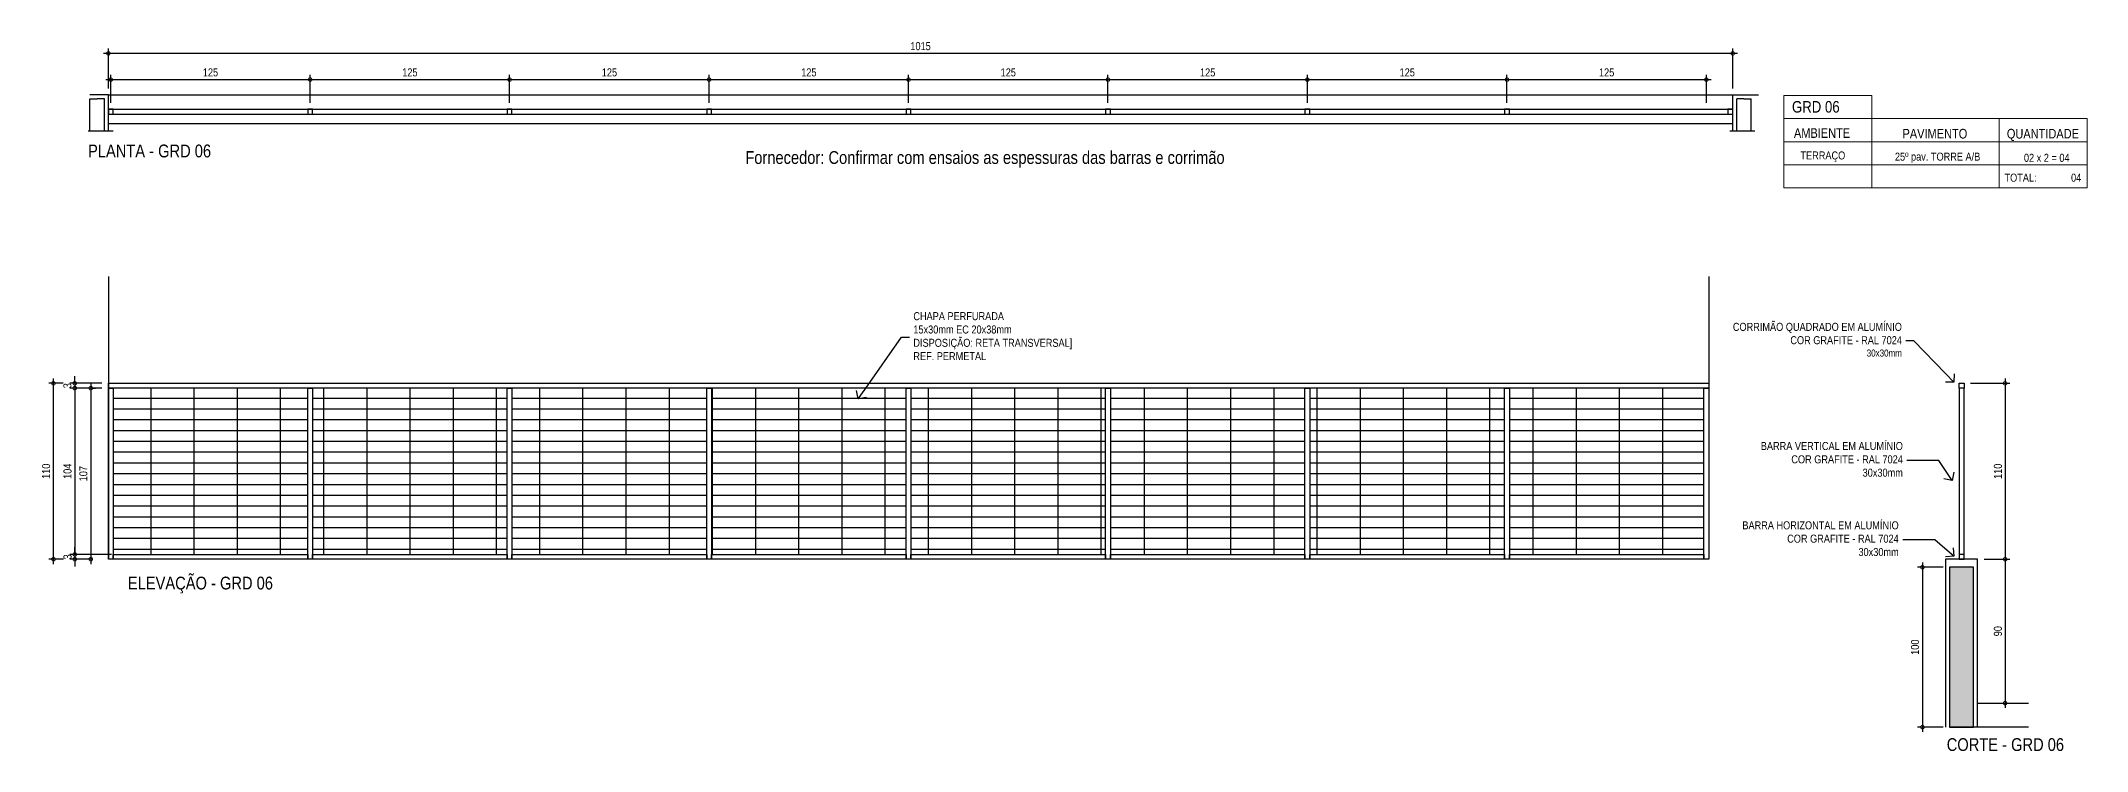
# Model space of a CAD drawing. Header units: metres. Extents: x -1.2 to 70.7, y -18.8 to 3.9.
# Drawn here: x 57.94 to 70.73, y -1.49 to 2.95 of the extents above; entities that cross this region are included whole.
import ezdxf
from ezdxf import colors
from ezdxf.entities.mleader import LeaderData, LeaderLine
from ezdxf.math import Vec2, Vec3

# ---------------------------------------------------------------- set-up
doc = ezdxf.new("R2010")
doc.units = ezdxf.units.M
doc.header["$PDMODE"] = 35
for name, color, linetype in [('ARQ-ALV ACAB', 4, 'Continuous'), ('ARQ-ALV OSSO', 5, 'Continuous'), ('ARQ-AUX', 7, 'Continuous'), ('ARQ-AUX1', 1, 'Continuous'), ('ARQ-AUX2', 2, 'Continuous'), ('ARQ-DIM', 2, 'Continuous'), ('ARQ-EST', 2, 'Continuous'), ('ARQ-SIM', 1, 'Continuous'), ('ARQ-TXT', 2, 'Continuous'), ('ARQ-TXT01', 2, 'Continuous'), ('ARQ-TXT3', 3, 'Continuous'), ('ES-CORTE', 2, 'Continuous')]:
    doc.layers.add(name, color=color, linetype=linetype)
doc.layers.add('SIMB', color=1, linetype='Continuous', lineweight=13)
doc.styles.add('Adesa', font='ARIALN.TTF')
doc.dimstyles.new('ADESA 1-0025', dxfattribs={"dimtxt": 0.05, "dimasz": 0.045, "dimexe": 0.03, "dimexo": 0.04, "dimgap": 0.02, "dimtad": 1, "dimtoh": 1, "dimdec": 0, "dimlfac": 100, "dimzin": 4, "dimtxsty": 'Adesa', "dimblk": 'DOTSMALL', "dimcen": 1, "dimdle": 0.03, "dimclrd": 1, "dimclre": 1, "dimclrt": 256, "dimazin": 1, "dimtm": 1e-09, "dimtfac": 1, "dimtdec": 0, "dimtix": 1, "dimtmove": 2, "dimatfit": 0, "dimldrblk": 'DOTSMALL', "dimfxl": 0.8, "dimtvp": 2, "dimtolj": 1, "dimtzin": 0, "dimarcsym": 0})

# ---------------------------------------------------------------- blocks, each defined once
blk = doc.blocks.new('_DotSmall')
at = {"color": 0, "linetype": 'ByBlock', "const_width": 0.5}
blk.add_lwpolyline([(-0.0625, 0, 1), (0.0625, 0, 1)], format="xyb", close=True, dxfattribs=at)
blk = doc.blocks.new('*D127')
at = {"layer": 'ARQ-DIM', "color": 1, "lineweight": -2, "transparency": 16777216}
for p, q in [((58.347, 2.711), (59.653, 2.711)), ((58.377, 2.566), (58.377, 2.741)), ((59.623, 2.566), (59.623, 2.741))]:
    blk.add_line(p, q, dxfattribs=at)
at = {"layer": 'Defpoints', "color": 0, "transparency": 16777216}
for p in [(59.623, 2.711), (58.377, 2.526, 0), (59.623, 2.526, 0)]:
    blk.add_point(p, dxfattribs=at)
at = {"layer": 'ARQ-DIM', "color": 1, "lineweight": -2, "transparency": 16777216, "xscale": 0.045, "yscale": 0.045, "zscale": 0.045, "rotation": 180}
blk.add_blockref('_DotSmall', (58.377, 2.711), dxfattribs=at)
at = {"layer": 'ARQ-DIM', "color": 1, "lineweight": -2, "transparency": 16777216, "xscale": 0.045, "yscale": 0.045, "zscale": 0.045}
blk.add_blockref('_DotSmall', (59.623, 2.711), dxfattribs=at)
at = {"layer": 'ARQ-DIM', "transparency": 16777216, "insert": (59, 2.756), "char_height": 0.05, "attachment_point": 5, "style": 'Adesa'}
blk.add_mtext('\\A1;125', dxfattribs=at)
blk = doc.blocks.new('*D128')
at = {"layer": 'ARQ-DIM', "color": 1, "lineweight": -2, "transparency": 16777216}
for p, q in [((59.593, 2.711), (60.899, 2.711)), ((59.623, 2.566), (59.623, 2.741)), ((60.869, 2.566), (60.869, 2.741))]:
    blk.add_line(p, q, dxfattribs=at)
at = {"layer": 'Defpoints', "color": 0, "transparency": 16777216}
for p in [(60.869, 2.711), (59.623, 2.526, 0), (60.869, 2.526, 0)]:
    blk.add_point(p, dxfattribs=at)
at = {"layer": 'ARQ-DIM', "color": 1, "lineweight": -2, "transparency": 16777216, "xscale": 0.045, "yscale": 0.045, "zscale": 0.045, "rotation": 180}
blk.add_blockref('_DotSmall', (59.623, 2.711), dxfattribs=at)
at = {"layer": 'ARQ-DIM', "color": 1, "lineweight": -2, "transparency": 16777216, "xscale": 0.045, "yscale": 0.045, "zscale": 0.045}
blk.add_blockref('_DotSmall', (60.869, 2.711), dxfattribs=at)
at = {"layer": 'ARQ-DIM', "transparency": 16777216, "insert": (60.246, 2.756), "char_height": 0.05, "attachment_point": 5, "style": 'Adesa'}
blk.add_mtext('\\A1;125', dxfattribs=at)
blk = doc.blocks.new('*D121')
at = {"layer": 'ARQ-DIM', "color": 1, "lineweight": -2, "transparency": 16777216}
for p, q in [((60.839, 2.711), (62.146, 2.711)), ((60.869, 2.566), (60.869, 2.741)), ((62.116, 2.566), (62.116, 2.741))]:
    blk.add_line(p, q, dxfattribs=at)
at = {"layer": 'Defpoints', "color": 0, "transparency": 16777216}
for p in [(62.116, 2.711), (60.869, 2.526, 0), (62.116, 2.526, 0)]:
    blk.add_point(p, dxfattribs=at)
at = {"layer": 'ARQ-DIM', "color": 1, "lineweight": -2, "transparency": 16777216, "xscale": 0.045, "yscale": 0.045, "zscale": 0.045, "rotation": 180}
blk.add_blockref('_DotSmall', (60.869, 2.711), dxfattribs=at)
at = {"layer": 'ARQ-DIM', "color": 1, "lineweight": -2, "transparency": 16777216, "xscale": 0.045, "yscale": 0.045, "zscale": 0.045}
blk.add_blockref('_DotSmall', (62.116, 2.711), dxfattribs=at)
at = {"layer": 'ARQ-DIM', "transparency": 16777216, "insert": (61.493, 2.756), "char_height": 0.05, "attachment_point": 5, "style": 'Adesa'}
blk.add_mtext('\\A1;125', dxfattribs=at)
blk = doc.blocks.new('*D122')
at = {"layer": 'ARQ-DIM', "color": 1, "lineweight": -2, "transparency": 16777216}
for p, q in [((62.086, 2.711), (63.392, 2.711)), ((62.116, 2.566), (62.116, 2.741)), ((63.362, 2.566), (63.362, 2.741))]:
    blk.add_line(p, q, dxfattribs=at)
at = {"layer": 'Defpoints', "color": 0, "transparency": 16777216}
for p in [(63.362, 2.711), (62.116, 2.526, 0), (63.362, 2.526, 0)]:
    blk.add_point(p, dxfattribs=at)
at = {"layer": 'ARQ-DIM', "color": 1, "lineweight": -2, "transparency": 16777216, "xscale": 0.045, "yscale": 0.045, "zscale": 0.045, "rotation": 180}
blk.add_blockref('_DotSmall', (62.116, 2.711), dxfattribs=at)
at = {"layer": 'ARQ-DIM', "color": 1, "lineweight": -2, "transparency": 16777216, "xscale": 0.045, "yscale": 0.045, "zscale": 0.045}
blk.add_blockref('_DotSmall', (63.362, 2.711), dxfattribs=at)
at = {"layer": 'ARQ-DIM', "transparency": 16777216, "insert": (62.739, 2.756), "char_height": 0.05, "attachment_point": 5, "style": 'Adesa'}
blk.add_mtext('\\A1;125', dxfattribs=at)
blk = doc.blocks.new('*D123')
at = {"layer": 'ARQ-DIM', "color": 1, "lineweight": -2, "transparency": 16777216}
for p, q in [((63.332, 2.711), (64.638, 2.711)), ((63.362, 2.566), (63.362, 2.741)), ((64.608, 2.566), (64.608, 2.741))]:
    blk.add_line(p, q, dxfattribs=at)
at = {"layer": 'Defpoints', "color": 0, "transparency": 16777216}
for p in [(64.608, 2.711), (63.362, 2.526, 0), (64.608, 2.526, 0)]:
    blk.add_point(p, dxfattribs=at)
at = {"layer": 'ARQ-DIM', "color": 1, "lineweight": -2, "transparency": 16777216, "xscale": 0.045, "yscale": 0.045, "zscale": 0.045, "rotation": 180}
blk.add_blockref('_DotSmall', (63.362, 2.711), dxfattribs=at)
at = {"layer": 'ARQ-DIM', "color": 1, "lineweight": -2, "transparency": 16777216, "xscale": 0.045, "yscale": 0.045, "zscale": 0.045}
blk.add_blockref('_DotSmall', (64.608, 2.711), dxfattribs=at)
at = {"layer": 'ARQ-DIM', "transparency": 16777216, "insert": (63.985, 2.756), "char_height": 0.05, "attachment_point": 5, "style": 'Adesa'}
blk.add_mtext('\\A1;125', dxfattribs=at)
blk = doc.blocks.new('*D124')
at = {"layer": 'ARQ-DIM', "color": 1, "lineweight": -2, "transparency": 16777216}
for p, q in [((64.578, 2.711), (65.884, 2.711)), ((64.608, 2.566), (64.608, 2.741)), ((65.854, 2.566), (65.854, 2.741))]:
    blk.add_line(p, q, dxfattribs=at)
at = {"layer": 'Defpoints', "color": 0, "transparency": 16777216}
for p in [(65.854, 2.711), (64.608, 2.526, 0), (65.854, 2.526, 0)]:
    blk.add_point(p, dxfattribs=at)
at = {"layer": 'ARQ-DIM', "color": 1, "lineweight": -2, "transparency": 16777216, "xscale": 0.045, "yscale": 0.045, "zscale": 0.045, "rotation": 180}
blk.add_blockref('_DotSmall', (64.608, 2.711), dxfattribs=at)
at = {"layer": 'ARQ-DIM', "color": 1, "lineweight": -2, "transparency": 16777216, "xscale": 0.045, "yscale": 0.045, "zscale": 0.045}
blk.add_blockref('_DotSmall', (65.854, 2.711), dxfattribs=at)
at = {"layer": 'ARQ-DIM', "transparency": 16777216, "insert": (65.231, 2.756), "char_height": 0.05, "attachment_point": 5, "style": 'Adesa'}
blk.add_mtext('\\A1;125', dxfattribs=at)
blk = doc.blocks.new('*D125')
at = {"layer": 'ARQ-DIM', "color": 1, "lineweight": -2, "transparency": 16777216}
for p, q in [((65.824, 2.711), (67.131, 2.711)), ((65.854, 2.566), (65.854, 2.741)), ((67.101, 2.566), (67.101, 2.741))]:
    blk.add_line(p, q, dxfattribs=at)
at = {"layer": 'Defpoints', "color": 0, "transparency": 16777216}
for p in [(67.101, 2.711), (65.854, 2.526, 0), (67.101, 2.526, 0)]:
    blk.add_point(p, dxfattribs=at)
at = {"layer": 'ARQ-DIM', "color": 1, "lineweight": -2, "transparency": 16777216, "xscale": 0.045, "yscale": 0.045, "zscale": 0.045, "rotation": 180}
blk.add_blockref('_DotSmall', (65.854, 2.711), dxfattribs=at)
at = {"layer": 'ARQ-DIM', "color": 1, "lineweight": -2, "transparency": 16777216, "xscale": 0.045, "yscale": 0.045, "zscale": 0.045}
blk.add_blockref('_DotSmall', (67.101, 2.711), dxfattribs=at)
at = {"layer": 'ARQ-DIM', "transparency": 16777216, "insert": (66.478, 2.756), "char_height": 0.05, "attachment_point": 5, "style": 'Adesa'}
blk.add_mtext('\\A1;125', dxfattribs=at)
blk = doc.blocks.new('*D126')
at = {"layer": 'ARQ-DIM', "color": 1, "lineweight": -2, "transparency": 16777216}
for p, q in [((67.071, 2.711), (68.377, 2.711)), ((67.101, 2.566), (67.101, 2.741)), ((68.347, 2.566), (68.347, 2.741))]:
    blk.add_line(p, q, dxfattribs=at)
at = {"layer": 'Defpoints', "color": 0, "transparency": 16777216}
for p in [(68.347, 2.711), (67.101, 2.526, 0), (68.347, 2.526, 0)]:
    blk.add_point(p, dxfattribs=at)
at = {"layer": 'ARQ-DIM', "color": 1, "lineweight": -2, "transparency": 16777216, "xscale": 0.045, "yscale": 0.045, "zscale": 0.045, "rotation": 180}
blk.add_blockref('_DotSmall', (67.101, 2.711), dxfattribs=at)
at = {"layer": 'ARQ-DIM', "color": 1, "lineweight": -2, "transparency": 16777216, "xscale": 0.045, "yscale": 0.045, "zscale": 0.045}
blk.add_blockref('_DotSmall', (68.347, 2.711), dxfattribs=at)
at = {"layer": 'ARQ-DIM', "transparency": 16777216, "insert": (67.724, 2.756), "char_height": 0.05, "attachment_point": 5, "style": 'Adesa'}
blk.add_mtext('\\A1;125', dxfattribs=at)
blk = doc.blocks.new('*D129')
at = {"layer": 'ARQ-DIM', "color": 1, "lineweight": -2, "transparency": 16777216}
for p, q in [((68.542, 2.875), (58.332, 2.875)), ((58.362, 2.656), (58.362, 2.905)), ((68.512, 2.656), (68.512, 2.905))]:
    blk.add_line(p, q, dxfattribs=at)
at = {"layer": 'Defpoints', "color": 0, "transparency": 16777216}
for p in [(58.362, 2.875), (58.362, 2.616, 0), (68.512, 2.616, 0)]:
    blk.add_point(p, dxfattribs=at)
at = {"layer": 'ARQ-DIM', "color": 1, "lineweight": -2, "transparency": 16777216, "xscale": 0.045, "yscale": 0.045, "zscale": 0.045, "rotation": 180}
blk.add_blockref('_DotSmall', (58.362, 2.875), dxfattribs=at)
at = {"layer": 'ARQ-DIM', "color": 1, "lineweight": -2, "transparency": 16777216, "xscale": 0.045, "yscale": 0.045, "zscale": 0.045}
blk.add_blockref('_DotSmall', (68.512, 2.875), dxfattribs=at)
at = {"layer": 'ARQ-DIM', "transparency": 16777216, "insert": (63.437, 2.92), "char_height": 0.05, "attachment_point": 5, "style": 'Adesa'}
blk.add_mtext('\\A1;1015', dxfattribs=at)
blk = doc.blocks.new('*D116')
at = {"layer": 'ARQ-DIM', "color": 1, "lineweight": -2, "transparency": 16777216}
for p, q in [((58.322, 0.812), (58.122, 0.812)), ((58.322, 0.782), (58.122, 0.782)), ((58.152, 0.812), (58.152, 0.857)), ((58.152, 0.812), (58.152, 0.782)), ((58.152, 0.782), (58.152, 0.737))]:
    blk.add_line(p, q, dxfattribs=at)
at = {"layer": 'Defpoints', "color": 0, "transparency": 16777216}
for p in [(58.152, 0.782), (58.362, 0.812, 0), (58.362, 0.782, 0)]:
    blk.add_point(p, dxfattribs=at)
at = {"layer": 'ARQ-DIM', "color": 1, "lineweight": -2, "transparency": 16777216, "xscale": 0.045, "yscale": 0.045, "zscale": 0.045}
for p, rotation in [((58.152, 0.812), 270), ((58.152, 0.782), 90)]:
    blk.add_blockref('_DotSmall', p, dxfattribs=dict(at, rotation=rotation))
at = {"layer": 'ARQ-DIM', "transparency": 16777216, "insert": (58.106, 0.797), "char_height": 0.05, "attachment_point": 5, "rotation": 90, "style": 'Adesa'}
blk.add_mtext('\\A1;3', dxfattribs=at)
blk = doc.blocks.new('*D117')
at = {"layer": 'ARQ-DIM', "color": 1, "lineweight": -2, "transparency": 16777216}
for p, q in [((58.322, 0.782), (58.122, 0.782)), ((58.152, 0.812), (58.152, -0.288)), ((58.382, -0.258), (58.122, -0.258))]:
    blk.add_line(p, q, dxfattribs=at)
at = {"layer": 'Defpoints', "color": 0, "transparency": 16777216}
for p in [(58.362, 0.782), (58.152, -0.258), (58.422, -0.258, 0)]:
    blk.add_point(p, dxfattribs=at)
at = {"layer": 'ARQ-DIM', "color": 1, "lineweight": -2, "transparency": 16777216, "xscale": 0.045, "yscale": 0.045, "zscale": 0.045}
for p, rotation in [((58.152, 0.782), 90), ((58.152, -0.258), 270)]:
    blk.add_blockref('_DotSmall', p, dxfattribs=dict(at, rotation=rotation))
at = {"layer": 'ARQ-DIM', "transparency": 16777216, "insert": (58.107, 0.262), "char_height": 0.05, "attachment_point": 5, "rotation": 90, "style": 'Adesa'}
blk.add_mtext('\\A1;104', dxfattribs=at)
blk = doc.blocks.new('*D118')
at = {"layer": 'ARQ-DIM', "color": 1, "lineweight": -2, "transparency": 16777216}
for p, q in [((58.152, -0.258), (58.152, -0.213)), ((58.262, -0.258), (58.122, -0.258)), ((58.262, -0.288), (58.122, -0.288)), ((58.152, -0.258), (58.152, -0.288)), ((58.152, -0.288), (58.152, -0.333))]:
    blk.add_line(p, q, dxfattribs=at)
at = {"layer": 'Defpoints', "color": 0, "transparency": 16777216}
for p in [(58.152, -0.288), (58.302, -0.258), (58.302, -0.288, 0)]:
    blk.add_point(p, dxfattribs=at)
at = {"layer": 'ARQ-DIM', "color": 1, "lineweight": -2, "transparency": 16777216, "xscale": 0.045, "yscale": 0.045, "zscale": 0.045}
for p, rotation in [((58.152, -0.258), 270), ((58.152, -0.288), 90)]:
    blk.add_blockref('_DotSmall', p, dxfattribs=dict(at, rotation=rotation))
at = {"layer": 'ARQ-DIM', "transparency": 16777216, "insert": (58.107, -0.273), "char_height": 0.05, "attachment_point": 5, "rotation": 90, "style": 'Adesa'}
blk.add_mtext('\\A1;3', dxfattribs=at)
blk = doc.blocks.new('*D119')
at = {"layer": 'ARQ-DIM', "color": 1, "lineweight": -2, "transparency": 16777216}
for p, q in [((58.252, 0.812), (58.252, -0.318)), ((58.262, 0.782), (58.282, 0.782)), ((58.232, -0.288), (58.222, -0.288))]:
    blk.add_line(p, q, dxfattribs=at)
at = {"layer": 'Defpoints', "color": 0, "transparency": 16777216}
for p in [(58.222, 0.782, 0), (58.252, -0.288), (58.272, -0.288, 0)]:
    blk.add_point(p, dxfattribs=at)
at = {"layer": 'ARQ-DIM', "color": 1, "lineweight": -2, "transparency": 16777216, "xscale": 0.045, "yscale": 0.045, "zscale": 0.045}
for p, rotation in [((58.252, 0.782), 90), ((58.252, -0.288), 270)]:
    blk.add_blockref('_DotSmall', p, dxfattribs=dict(at, rotation=rotation))
at = {"layer": 'ARQ-DIM', "transparency": 16777216, "insert": (58.206, 0.247), "char_height": 0.05, "attachment_point": 5, "rotation": 90, "style": 'Adesa'}
blk.add_mtext('\\A1;107', dxfattribs=at)
blk = doc.blocks.new('*D120')
at = {"layer": 'ARQ-DIM', "color": 1, "lineweight": -2, "transparency": 16777216}
for p, q in [((58.079, 0.812), (57.989, 0.812)), ((58.019, -0.318), (58.019, 0.842)), ((58.082, -0.288), (57.989, -0.288))]:
    blk.add_line(p, q, dxfattribs=at)
at = {"layer": 'Defpoints', "color": 0, "transparency": 16777216}
for p in [(58.019, 0.812), (58.119, 0.812, 0), (58.122, -0.288)]:
    blk.add_point(p, dxfattribs=at)
at = {"layer": 'ARQ-DIM', "color": 1, "lineweight": -2, "transparency": 16777216, "xscale": 0.045, "yscale": 0.045, "zscale": 0.045}
for p, rotation in [((58.019, 0.812), 90), ((58.019, -0.288), 270)]:
    blk.add_blockref('_DotSmall', p, dxfattribs=dict(at, rotation=rotation))
at = {"layer": 'ARQ-DIM', "transparency": 16777216, "insert": (57.973, 0.262), "char_height": 0.05, "attachment_point": 5, "rotation": 90, "style": 'Adesa'}
blk.add_mtext('\\A1;110', dxfattribs=at)
blk = doc.blocks.new('_Open90')
at = {"color": 0, "linetype": 'ByBlock', "lineweight": -2}
for p, q in [((0, 0), (-1, 0)), ((-0.5, 0.5), (0, 0)), ((0, 0), (-0.5, -0.5))]:
    blk.add_line(p, q, dxfattribs=at)
blk = doc.blocks.new('*D130')
at = {"layer": 'ARQ-DIM', "color": 1, "lineweight": -2, "transparency": 16777216}
for p, q in [((69.997, 0.812), (70.244, 0.812)), ((70.214, 0.842), (70.214, -0.318)), ((70.082, -0.288), (70.244, -0.288))]:
    blk.add_line(p, q, dxfattribs=at)
at = {"layer": 'Defpoints', "color": 0, "transparency": 16777216}
for p in [(69.957, 0.812), (70.042, -0.288), (70.214, -0.288)]:
    blk.add_point(p, dxfattribs=at)
at = {"layer": 'ARQ-DIM', "color": 1, "lineweight": -2, "transparency": 16777216, "xscale": 0.045, "yscale": 0.045, "zscale": 0.045}
for p, rotation in [((70.214, 0.812), 90), ((70.214, -0.288), 270)]:
    blk.add_blockref('_DotSmall', p, dxfattribs=dict(at, rotation=rotation))
at = {"layer": 'ARQ-DIM', "transparency": 16777216, "insert": (70.169, 0.262), "char_height": 0.05, "attachment_point": 5, "rotation": 90, "style": 'Adesa'}
blk.add_mtext('\\A1;110', dxfattribs=at)
blk = doc.blocks.new('*D131')
at = {"layer": 'ARQ-DIM', "color": 1, "lineweight": -2, "transparency": 16777216}
for p, q in [((70.082, -0.288), (70.244, -0.288)), ((70.214, -0.258), (70.214, -1.218)), ((70.082, -1.188), (70.244, -1.188))]:
    blk.add_line(p, q, dxfattribs=at)
at = {"layer": 'Defpoints', "color": 0, "transparency": 16777216}
for p in [(70.042, -0.288), (70.042, -1.188, 0), (70.214, -1.188)]:
    blk.add_point(p, dxfattribs=at)
at = {"layer": 'ARQ-DIM', "color": 1, "lineweight": -2, "transparency": 16777216, "xscale": 0.045, "yscale": 0.045, "zscale": 0.045}
for p, rotation in [((70.214, -0.288), 90), ((70.214, -1.188), 270)]:
    blk.add_blockref('_DotSmall', p, dxfattribs=dict(at, rotation=rotation))
at = {"layer": 'ARQ-DIM', "transparency": 16777216, "insert": (70.169, -0.738), "char_height": 0.05, "attachment_point": 5, "rotation": 90, "style": 'Adesa'}
blk.add_mtext('\\A1;90', dxfattribs=at)
blk = doc.blocks.new('*D132')
at = {"layer": 'ARQ-DIM', "color": 1, "lineweight": -2, "transparency": 16777216}
for p, q in [((69.827, -0.338), (69.667, -0.338)), ((69.697, -0.308), (69.697, -1.368)), ((69.827, -1.338), (69.667, -1.338))]:
    blk.add_line(p, q, dxfattribs=at)
at = {"layer": 'Defpoints', "color": 0, "transparency": 16777216}
for p in [(69.867, -0.338), (69.697, -1.338), (69.867, -1.338)]:
    blk.add_point(p, dxfattribs=at)
at = {"layer": 'ARQ-DIM', "color": 1, "lineweight": -2, "transparency": 16777216, "xscale": 0.045, "yscale": 0.045, "zscale": 0.045}
for p, rotation in [((69.697, -0.338), 90), ((69.697, -1.338), 270)]:
    blk.add_blockref('_DotSmall', p, dxfattribs=dict(at, rotation=rotation))
at = {"layer": 'ARQ-DIM', "transparency": 16777216, "insert": (69.651, -0.838), "char_height": 0.05, "attachment_point": 5, "rotation": 90, "style": 'Adesa'}
blk.add_mtext('\\A1;100', dxfattribs=at)

msp = doc.modelspace()

# ---------------------------------------------------------------- hatches: boundary and pattern name
at = {"transparency": 33554687}
h = msp.add_hatch(dxfattribs=at)
h.set_pattern_fill('GRATE', scale=0.085)
h.set_pattern_definition([(0, (14.36935, 0.31499), (0, 0.06746875), []), (90, (14.36935, 0.315), (-0.269875, 2e-17), [])])
h.paths.add_polyline_path([(59.608, 0.782), (58.392, 0.782), (58.392, -0.258), (59.608, -0.258)])
h.paths.add_polyline_path([(59.638, 0.782), (59.638, -0.258), (60.854, -0.258), (60.854, 0.782)])
h.paths.add_polyline_path([(60.884, 0.782), (60.884, -0.258), (62.101, -0.258), (62.101, 0.782)])
h.paths.add_polyline_path([(62.131, 0.782), (62.131, -0.258), (63.347, -0.258), (63.347, 0.782)])
h.paths.add_polyline_path([(64.593, 0.782), (63.377, 0.782), (63.377, -0.258), (64.593, -0.258)])
h.paths.add_polyline_path([(64.623, 0.782), (64.623, -0.258), (65.839, -0.258), (65.839, 0.782)])
h.paths.add_polyline_path([(65.869, 0.782), (65.869, -0.258), (67.086, -0.258), (67.086, 0.782)])
h.paths.add_polyline_path([(67.116, -0.258), (68.332, -0.258), (68.332, 0.782), (67.116, 0.782)])
at = {"layer": 'ES-CORTE'}
h = msp.add_hatch(color=8, dxfattribs=at)
h.dxf.hatch_style = 1
h.paths.add_polyline_path([(70.017, -0.338), (69.867, -0.338), (69.867, -1.338), (70.017, -1.338)])

# ---------------------------------------------------------------- linework, layer by layer
at = {"layer": 'ARQ-ALV ACAB'}
for p, q in [((58.362, 2.616, 0), (68.512, 2.616, 0)), ((68.512, 2.39, 0), (68.512, 2.616, 0)), ((58.362, 2.436, 0), (68.362, 2.436, 0)), ((70.042, -1.188, 0), (70.359, -1.188, 0))]:
    msp.add_line(p, q, dxfattribs=at)
at = {"layer": 'ARQ-ALV ACAB', "elevation": 0}
for points in [[(58.362, 2.39), (58.362, 2.616), (58.247, 2.616)], [(68.512, 2.616), (68.672, 2.616)], [(68.362, 2.436), (68.512, 2.436)], [(70.042, -1.338), (70.042, -0.288), (69.842, -0.288), (69.842, -1.338)]]:
    msp.add_lwpolyline(points, dxfattribs=at)
at = {"layer": 'ARQ-ALV OSSO'}
for p, q in [((68.582, 2.591, 0), (68.537, 2.591, 0)), ((68.537, 2.39, 0), (68.537, 2.591, 0)), ((68.582, 2.591, 0), (68.627, 2.591, 0)), ((68.627, 2.39, 0), (68.627, 2.591, 0))]:
    msp.add_line(p, q, dxfattribs=at)
at = {"layer": 'ARQ-ALV OSSO', "elevation": 0}
for points in [[(58.247, 2.39), (58.247, 2.591), (58.292, 2.591), (58.292, 2.591)], [(58.337, 2.39), (58.337, 2.591), (58.292, 2.591), (58.292, 2.591)]]:
    msp.add_lwpolyline(points, dxfattribs=at)
at = {"layer": 'ARQ-AUX'}
for p, q in [((58.362, 1.481, 0), (58.362, -0.288, 0)), ((68.362, 1.481, 0), (68.362, -0.288, 0))]:
    msp.add_line(p, q, dxfattribs=at)
at = {"layer": 'ARQ-AUX1', "elevation": 0}
for points in [[(58.362, 2.496), (58.392, 2.496), (58.392, 2.526), (58.362, 2.526)], [(59.608, 2.496), (59.638, 2.496), (59.638, 2.526), (59.608, 2.526)], [(60.854, 2.496), (60.884, 2.496), (60.884, 2.526), (60.854, 2.526)], [(62.101, 2.496), (62.131, 2.496), (62.131, 2.526), (62.101, 2.526)], [(63.347, 2.496), (63.377, 2.496), (63.377, 2.526), (63.347, 2.526)], [(64.593, 2.496), (64.623, 2.496), (64.623, 2.526), (64.593, 2.526)], [(65.839, 2.496), (65.869, 2.496), (65.869, 2.526), (65.839, 2.526)], [(67.086, 2.496), (67.116, 2.496), (67.116, 2.526), (67.086, 2.526)], [(68.482, 2.496), (68.512, 2.496), (68.512, 2.526), (68.482, 2.526)], [(69.927, -0.288), (69.957, -0.288), (69.957, -0.258), (69.927, -0.258)]]:
    msp.add_lwpolyline(points, close=True, dxfattribs=at)
msp.add_lwpolyline([(58.235, 2.39), (58.392, 2.39)], dxfattribs=at)
at = {"layer": 'ARQ-AUX1'}
msp.add_lwpolyline([(68.494, 2.39), (68.651, 2.39)], dxfattribs=at)
at = {"layer": 'ARQ-AUX2'}
for p, q in [((58.362, 2.526), (68.512, 2.526, 0)), ((58.362, 2.496), (68.512, 2.496, 0))]:
    msp.add_line(p, q, dxfattribs=at)
at = {"layer": 'ARQ-AUX2', "ltscale": 0.05, "elevation": 0}
for points in [[(68.362, 0.812), (68.362, 0.782), (58.362, 0.782), (58.362, 0.812)], [(58.362, 0.782), (58.392, 0.782), (58.392, -0.288), (58.362, -0.288)], [(68.332, 0.782), (68.362, 0.782), (68.362, -0.288), (68.332, -0.288)], [(58.392, -0.258), (59.608, -0.258), (59.608, -0.288), (58.392, -0.288)], [(59.638, -0.258), (60.854, -0.258), (60.854, -0.288), (59.638, -0.288)], [(60.884, -0.258), (62.101, -0.258), (62.101, -0.288), (60.884, -0.288)], [(62.131, -0.258), (63.347, -0.258), (63.347, -0.288), (62.131, -0.288)], [(63.377, -0.258), (64.593, -0.258), (64.593, -0.288), (63.377, -0.288)], [(64.623, -0.258), (65.839, -0.258), (65.839, -0.288), (64.623, -0.288)]]:
    msp.add_lwpolyline(points, close=True, dxfattribs=at)
at = {"layer": 'ARQ-AUX2', "ltscale": 0.05}
for points in [[(59.608, 0.782), (59.638, 0.782), (59.638, -0.288), (59.608, -0.288)], [(60.854, 0.782), (60.884, 0.782), (60.884, -0.288), (60.854, -0.288)], [(62.101, 0.782), (62.131, 0.782), (62.131, -0.288), (62.101, -0.288)], [(63.347, 0.782), (63.377, 0.782), (63.377, -0.288), (63.347, -0.288)], [(64.593, 0.782), (64.623, 0.782), (64.623, -0.288), (64.593, -0.288)], [(65.839, 0.782), (65.869, 0.782), (65.869, -0.288), (65.839, -0.288)], [(67.086, 0.782), (67.116, 0.782), (67.116, -0.288), (67.086, -0.288)], [(65.869, -0.258), (67.086, -0.258), (67.086, -0.288), (65.869, -0.288)], [(67.116, -0.258), (68.332, -0.258), (68.332, -0.288), (67.116, -0.288)]]:
    msp.add_lwpolyline(points, close=True, dxfattribs=at)
at = {"layer": 'ARQ-AUX2', "elevation": 0}
for points in [[(69.927, 0.812), (69.957, 0.812), (69.957, 0.782), (69.927, 0.782)], [(69.927, -0.288), (69.957, -0.288), (69.957, 0.782), (69.927, 0.782)]]:
    msp.add_lwpolyline(points, close=True, dxfattribs=at)
at = {"layer": 'ARQ-EST', "elevation": 0}
msp.add_lwpolyline([(69.867, -1.338), (70.017, -1.338), (70.017, -0.338), (69.867, -0.338)], close=True, dxfattribs=at)
at = {"layer": 'ES-CORTE', "elevation": 0}
msp.add_lwpolyline([(70.359, -1.338), (69.867, -1.338)], dxfattribs=at)
at = {"layer": 'SIMB', "ltscale": 0.01}
for p, q in [((68.832, 2.611, 0), (68.832, 2.035, 0)), ((69.382, 2.611, 0), (68.832, 2.611, 0)), ((69.382, 2.611, 0), (69.382, 2.035, 0)), ((69.17, 2.467, 0), (68.832, 2.467, 0)), ((68.832, 2.035, 0), (68.832, 2.467, 0)), ((68.832, 2.035, 0), (68.832, 2.467, 0)), ((70.726, 2.467, 0), (69.17, 2.467, 0)), ((70.176, 2.467, 0), (70.176, 2.035, 0)), ((70.726, 2.467, 0), (70.726, 2.035, 0)), ((70.726, 2.323, 0), (68.832, 2.323, 0)), ((70.726, 2.179, 0), (68.832, 2.179, 0)), ((70.726, 2.035, 0), (68.832, 2.035, 0))]:
    msp.add_line(p, q, dxfattribs=at)

# ---------------------------------------------------------------- texts
at = {"layer": 'ARQ-TXT', "ltscale": 0.5, "style": 'Adesa'}
for s, p in [('PLANTA - GRD 06', (58.235, 2.225, 0)), ('Fornecedor: Confirmar com ensaios as espessuras das barras e corrimão', (62.342, 2.184)), ('ELEVAÇÃO - GRD 06', (58.484, -0.477, 0)), ('CORTE - GRD 06', (69.849, -1.487, 0))]:
    msp.add_text(s, height=0.08, dxfattribs=at).set_placement(p)
at = {"layer": 'ARQ-TXT', "ltscale": 0.01, "char_height": 0.05, "style": 'Adesa'}
for s, insert, width, attachment_point in [('\\pi0.09948;25º pav. TORRE A/B', (69.426, 2.222, 0), 0.72778, 4), ('02 x 2 = 04', (70.474, 2.222, 0), 0.45208, 5)]:
    msp.add_mtext(s, dxfattribs=dict(at, insert=insert, width=width, attachment_point=attachment_point))
at = {"layer": 'ARQ-TXT01', "ltscale": 0.01, "style": 'Adesa'}
for s, insert, char_height, width, attachment_point in [('AMBIENTE', (69.07, 2.407, 0), 0.06, 0.60531, 2), ('PAVIMENTO', (69.775, 2.403, 0), 0.06, 0.60531, 2), ('QUANTIDADE', (70.45, 2.403, 0), 0.06, 0.60531, 2), ('TERRAÇO', (68.935, 2.262, 0), 0.05, 0.53881, 1), ('TOTAL:^I 04', (70.21, 2.123, 0), 0.05, 0.51824, 1)]:
    msp.add_mtext(s, dxfattribs=dict(at, insert=insert, char_height=char_height, width=width, attachment_point=attachment_point))
at = {"layer": 'ARQ-TXT3', "ltscale": 0.01, "insert": (68.882, 2.577, 0), "char_height": 0.072, "width": 0.60531, "attachment_point": 1, "style": 'Adesa'}
msp.add_mtext('GRD 06', dxfattribs=at)

# ---------------------------------------------------------------- dimensions: what is measured, and where the dimension line sits
at = {"layer": 'ARQ-DIM'}
for base, p1, p2, picture, middle in [((58.362, 2.875), (68.512, 2.616, 0), (58.362, 2.616, 0), '*D129', (63.437, 2.92)), ((59.623, 2.711), (58.377, 2.526, 0), (59.623, 2.526, 0), '*D127', (59, 2.756)), ((60.869, 2.711), (59.623, 2.526, 0), (60.869, 2.526, 0), '*D128', (60.246, 2.756)), ((62.116, 2.711), (60.869, 2.526, 0), (62.116, 2.526, 0), '*D121', (61.493, 2.756)), ((63.362, 2.711), (62.116, 2.526, 0), (63.362, 2.526, 0), '*D122', (62.739, 2.756)), ((64.608, 2.711), (63.362, 2.526, 0), (64.608, 2.526, 0), '*D123', (63.985, 2.756)), ((65.854, 2.711), (64.608, 2.526, 0), (65.854, 2.526, 0), '*D124', (65.231, 2.756)), ((67.101, 2.711), (65.854, 2.526, 0), (67.101, 2.526, 0), '*D125', (66.478, 2.756)), ((68.347, 2.711), (67.101, 2.526, 0), (68.347, 2.526, 0), '*D126', (67.724, 2.756))]:
    dim = msp.add_linear_dim(base=base, p1=p1, p2=p2, dimstyle='ADESA 1-0025', dxfattribs=at)
    dim.commit()
    dim.dimension.update_dxf_attribs({"geometry": picture, "text_midpoint": middle})
for base, p1, p2, picture, middle in [((58.019, 0.812, 0), (58.122, -0.288, 0), (58.119, 0.812, 0), '*D120', (57.973, 0.262, 0)), ((58.152, 0.782, 0), (58.362, 0.812, 0), (58.362, 0.782, 0), '*D116', (58.106, 0.797, 0)), ((58.152, -0.258, 0), (58.362, 0.782, 0), (58.422, -0.258, 0), '*D117', (58.107, 0.262, 0)), ((58.252, -0.288, 0), (58.222, 0.782, 0), (58.272, -0.288), '*D119', (58.206, 0.247, 0)), ((70.214, -0.288, 0), (69.957, 0.812, 0), (70.042, -0.288, 0), '*D130', (70.169, 0.262, 0)), ((58.152, -0.288, 0), (58.302, -0.258, 0), (58.302, -0.288), '*D118', (58.107, -0.273, 0)), ((69.697, -1.338, 0), (69.867, -0.338, 0), (69.867, -1.338, 0), '*D132', (69.651, -0.838, 0)), ((70.214, -1.188, 0), (70.042, -0.288, 0), (70.042, -1.188, 0), '*D131', (70.169, -0.738, 0))]:
    dim = msp.add_linear_dim(base=base, p1=p1, p2=p2, angle=90, dimstyle='ADESA 1-0025', dxfattribs=at)
    dim.commit()
    dim.dimension.update_dxf_attribs({"geometry": picture, "text_midpoint": middle})

# ---------------------------------------------------------------- leaders
at = {"layer": 'ARQ-SIM'}
ml = msp.add_multileader_mtext('Standard', dxfattribs=at)
ml.set_content('CHAPA PERFURADA\\P15x30mm EC 20x38mm\\PDISPOSIÇÃO: RETA TRANSVERSAL]\\PREF. PERMETAL', color=2, style='Adesa')
ml.set_leader_properties(color=256)
ml.set_arrow_properties(name='OPEN90')
ml.build(insert=Vec2(0, 0))
ml.multileader.update_dxf_attribs({"text_left_attachment_type": 2, "text_right_attachment_type": 2, "dogleg_length": 0.2, "arrow_head_size": 0.075})
ctx = ml.context
ctx.base_point, ctx.char_height, ctx.arrow_head_size, ctx.landing_gap_size, ctx.plane_origin = Vec3(63.367, 1.1), 0.05, 0.075, 0.025, Vec3(63.748, 0.714)
ctx.left_attachment, ctx.right_attachment = 2, 2
notes = []
notes.append((ctx, [(0, (1, 1, 0), (63.317, 1.1), (1, 0), 0.05, [(0, [(63.047, 0.714)], 0, [])])]))
ctx.mtext.insert, ctx.mtext.flow_direction = Vec3(63.392, 1.257), 5
ml = msp.add_multileader_mtext('Standard', dxfattribs=at)
ml.set_content('CORRIMÃO QUADRADO EM ALUMÍNIO \\PCOR GRAFITE - RAL 7024\\P{\\H0.875x;30x30mm}', color=2, style='Adesa')
ml.set_leader_properties(color=256)
ml.set_arrow_properties(name='OPEN90')
ml.build(insert=Vec2(0, 0))
ml.multileader.update_dxf_attribs({"text_left_attachment_type": 2, "text_right_attachment_type": 2, "dogleg_length": 0.2, "arrow_head_size": 0.075})
ctx = ml.context
ctx.base_point, ctx.char_height, ctx.arrow_head_size, ctx.landing_gap_size, ctx.plane_origin = Vec3(68.493, 1.078, 0), 0.05, 0.075, 0.025, Vec3(69.213, 0.819, 0)
ctx.left_attachment, ctx.right_attachment, ctx.text_align_type = 2, 2, 2
notes.append((ctx, [(0, (1, 1, 0), (69.644, 1.078, 0), (-1, 0), 0.05, [(0, [(69.894, 0.819, 0)], 0, [])])]))
ctx.mtext.insert, ctx.mtext.width, ctx.mtext.alignment, ctx.mtext.flow_direction = Vec3(69.569, 1.19, 0), 1.24814, 3, 5
ml = msp.add_multileader_mtext('Standard', dxfattribs=at)
ml.set_content('BARRA VERTICAL EM ALUMÍNIO\\PCOR GRAFITE - RAL 7024\\P30x30mm', color=2, style='Adesa')
ml.set_leader_properties(color=256)
ml.set_arrow_properties(name='OPEN90')
ml.build(insert=Vec2(0, 0))
ml.multileader.update_dxf_attribs({"text_left_attachment_type": 2, "text_right_attachment_type": 2, "dogleg_length": 0.2, "arrow_head_size": 0.075})
ctx = ml.context
ctx.base_point, ctx.char_height, ctx.arrow_head_size, ctx.landing_gap_size, ctx.plane_origin = Vec3(68.669, 0.329, 0), 0.05, 0.075, 0.025, Vec3(68.902, 0.032, 0)
ctx.left_attachment, ctx.right_attachment, ctx.text_align_type = 2, 2, 2
notes.append((ctx, [(1, (1, 1, 0), (69.8, 0.329, 0), (-1, 0), 0.2, [(0, [(69.883, 0.204, 0)], 0, [])])]))
ctx.mtext.insert, ctx.mtext.width, ctx.mtext.alignment, ctx.mtext.flow_direction = Vec3(69.575, 0.445, 0), 1.18901, 3, 5
ml = msp.add_multileader_mtext('Standard', dxfattribs=at)
ml.set_content('BARRA HORIZONTAL EM ALUMÍNIO\\PCOR GRAFITE - RAL 7024\\P30x30mm', color=2, style='Adesa')
ml.set_leader_properties(color=256)
ml.set_arrow_properties(name='OPEN90')
ml.build(insert=Vec2(0, 0))
ml.multileader.update_dxf_attribs({"text_left_attachment_type": 2, "text_right_attachment_type": 2, "dogleg_length": 0.2, "arrow_head_size": 0.075})
ctx = ml.context
ctx.base_point, ctx.char_height, ctx.arrow_head_size, ctx.landing_gap_size, ctx.plane_origin = Vec3(68.553, -0.167, 0), 0.05, 0.075, 0.025, Vec3(68.876, -0.464, 0)
ctx.left_attachment, ctx.right_attachment, ctx.text_align_type = 2, 2, 2
notes.append((ctx, [(1, (1, 1, 0), (69.774, -0.167, 0), (-1, 0), 0.2, [(0, [(69.894, -0.269, 0)], 0, [])])]))
ctx.mtext.insert, ctx.mtext.width, ctx.mtext.alignment, ctx.mtext.flow_direction = Vec3(69.549, -0.051, 0), 1.18901, 3, 5
for ctx, leaders in notes:
    for number, flags, end, landing, length, lines in leaders:
        leader = LeaderData()
        leader.index, (leader.has_last_leader_line, leader.has_dogleg_vector, leader.attachment_direction) = number, flags
        leader.last_leader_point, leader.dogleg_vector, leader.dogleg_length = Vec3(end), Vec3(landing), length
        for number, points, colour, breaks in lines:
            line = LeaderLine()
            line.index, line.vertices, line.color, line.breaks = number, Vec3.list(points), colors.encode_raw_color(colour), breaks
            leader.lines.append(line)
        ctx.leaders.append(leader)

doc.saveas('drawing.dxf')
